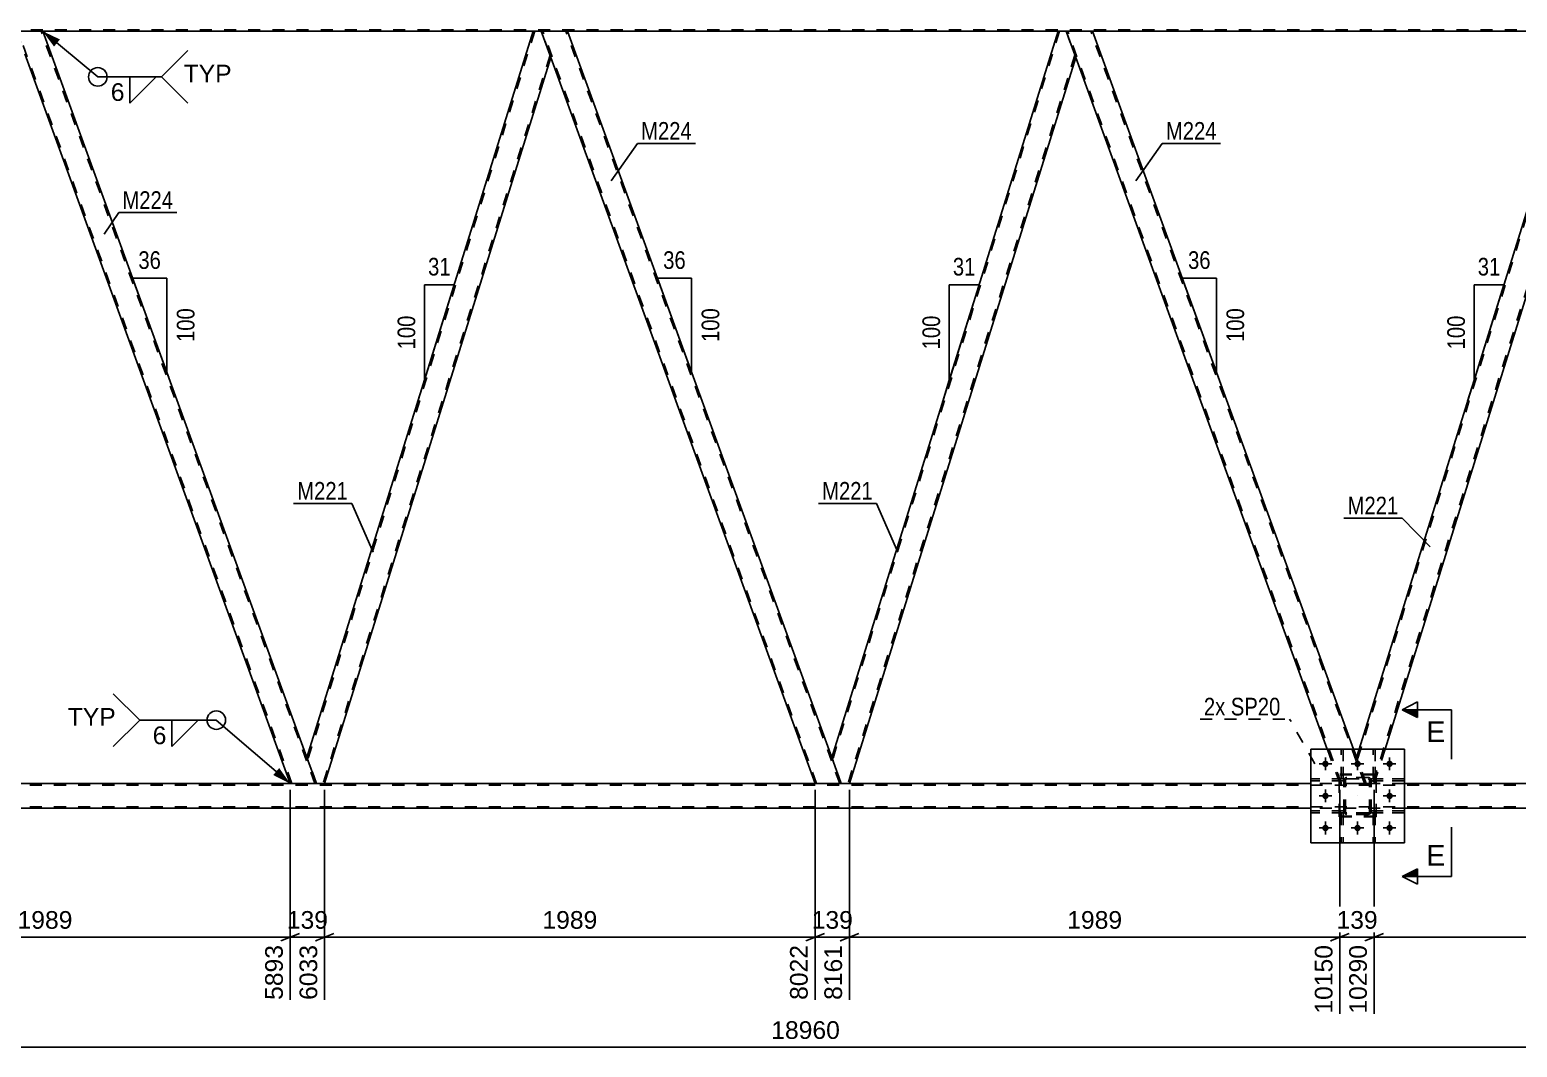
# Model space of a CAD drawing. Header units: millimetres. Extents: x -57 to 784, y -422 to 172.
# Drawn here: x 237.1 to 478.4, y -166.8 to -1.8 of the extents above; entities that cross this region are included whole.
import ezdxf

# ---------------------------------------------------------------- set-up
doc = ezdxf.new("R2010")
doc.units = ezdxf.units.MM
doc.linetypes.add('DXK_LINE_DOT2', pattern=[3.9198, 1.9599, -1.9599])
doc.linetypes.add('DXK_LINE_DOT3', pattern=[5.9187, 2.979, -0.9799, 0.9799, -0.9799])
doc.styles.add('Arial', font='ARIAL.TTF', dxfattribs={"height": 0.2})
doc.styles.add('Arial Narrow', font='ARIALN.TTF', dxfattribs={"height": 0.2})

# ---------------------------------------------------------------- blocks, each defined once
blk = doc.blocks.new('Part-122571968-3768 - 3165')
at = {"color": 7, "linetype": 'DXK_LINE_DOT2'}
for p, q in [((460.1, -128.44), (454.7, -128.44)), ((454.7, -128.44), (454.7, -128.76)), ((454.7, -128.76), (460.1, -128.76)), ((455.3, -128.76), (455.3, -128.44)), ((460.1, -128.76), (460.1, -128.44))]:
    blk.add_line(p, q, dxfattribs=at)
blk = doc.blocks.new('Bolt-122571968-3262 - 3165')
at = {"linetype": 'Continuous'}
for points in [[(447.82, -120.8, -1), (446.78, -120.8, -1)], [(453.02, -120.8, -1), (451.98, -120.8, -1)], [(458.22, -120.8, -1), (457.18, -120.8, -1)], [(447.82, -126, -1), (446.78, -126, -1)], [(458.22, -126, -1), (457.18, -126, -1)], [(447.82, -131.2, -1), (446.78, -131.2, -1)], [(453.02, -131.2, -1), (451.98, -131.2, -1)], [(458.22, -131.2, -1), (457.18, -131.2, -1)]]:
    blk.add_hatch(color=1, dxfattribs=at).paths.add_polyline_path(points)
at = {"color": 1, "linetype": 'Continuous'}
for p, q in [((447.3, -119.76), (447.3, -121.84)), ((452.5, -119.76), (452.5, -121.84)), ((457.7, -119.76), (457.7, -121.84)), ((448.34, -120.8), (446.26, -120.8)), ((453.54, -120.8), (451.46, -120.8)), ((458.74, -120.8), (456.66, -120.8)), ((447.3, -124.96), (447.3, -127.04)), ((457.7, -124.96), (457.7, -127.04)), ((448.34, -126), (446.26, -126)), ((458.74, -126), (456.66, -126)), ((447.3, -130.16), (447.3, -132.24)), ((452.5, -130.16), (452.5, -132.24)), ((457.7, -130.16), (457.7, -132.24)), ((448.34, -131.2), (446.26, -131.2)), ((453.54, -131.2), (451.46, -131.2)), ((458.74, -131.2), (456.66, -131.2))]:
    blk.add_line(p, q, dxfattribs=at)
blk = doc.blocks.new('Bolt-122571968-3331 - 3165')
at = {"color": 1, "linetype": 'Continuous'}
for p, q in [((447.3, -119.76), (447.3, -120.45)), ((452.5, -119.76), (452.5, -120.45)), ((457.7, -119.76), (457.7, -120.45)), ((446.26, -120.8), (446.95, -120.8)), ((447.3, -121.84), (447.3, -121.15)), ((448.34, -120.8), (447.64, -120.8)), ((451.46, -120.8), (452.15, -120.8)), ((452.5, -121.84), (452.5, -121.15)), ((453.54, -120.8), (452.84, -120.8)), ((456.66, -120.8), (457.35, -120.8)), ((457.7, -121.84), (457.7, -121.15)), ((458.74, -120.8), (458.04, -120.8)), ((447.3, -124.96), (447.3, -125.65)), ((457.7, -124.96), (457.7, -125.65)), ((446.26, -126), (446.95, -126)), ((447.3, -127.04), (447.3, -126.35)), ((448.34, -126), (447.64, -126)), ((456.66, -126), (457.35, -126)), ((457.7, -127.04), (457.7, -126.35)), ((458.74, -126), (458.04, -126)), ((447.3, -130.16), (447.3, -130.85)), ((452.5, -130.16), (452.5, -130.85)), ((457.7, -130.16), (457.7, -130.85)), ((446.26, -131.2), (446.95, -131.2)), ((447.3, -132.24), (447.3, -131.55)), ((448.34, -131.2), (447.64, -131.2)), ((451.46, -131.2), (452.15, -131.2)), ((452.5, -132.24), (452.5, -131.55)), ((453.54, -131.2), (452.84, -131.2)), ((456.66, -131.2), (457.35, -131.2)), ((457.7, -132.24), (457.7, -131.55)), ((458.74, -131.2), (458.04, -131.2))]:
    blk.add_line(p, q, dxfattribs=at)
blk = doc.blocks.new('Part-122571968-3347 - 3165')
at = {"color": 7, "linetype": 'DXK_LINE_DOT2'}
for p, q in [((697.85, -1.76), (33.83, -1.76)), ((239.22, -2), (233.65, -2)), ((324.36, -2), (318.78, -2)), ((409.49, -2), (403.92, -2))]:
    blk.add_line(p, q, dxfattribs=at)
at = {"color": 2, "linetype": 'Continuous'}
for p, q in [((318.78, -2), (239.22, -2)), ((403.92, -2), (324.36, -2)), ((489.05, -2), (409.49, -2))]:
    blk.add_line(p, q, dxfattribs=at)
blk = doc.blocks.new('Part-122571968-3342 - 3165')
at = {"color": 7, "linetype": 'DXK_LINE_DOT2'}
for p, q in [((717.3, -124.24), (43.63, -124.24)), ((284.95, -124), (279.37, -124)), ((370.08, -124), (364.51, -124)), ((460.1, -124), (444.9, -124)), ((717.3, -127.76), (43.63, -127.76)), ((460.1, -128), (444.9, -128))]:
    blk.add_line(p, q, dxfattribs=at)
at = {"color": 2, "linetype": 'Continuous'}
for p, q in [((279.37, -124), (204.69, -124)), ((364.51, -124), (284.95, -124)), ((444.9, -124), (370.08, -124)), ((534.77, -124), (460.1, -124)), ((444.9, -128), (204.69, -128)), ((615.16, -128), (460.1, -128))]:
    blk.add_line(p, q, dxfattribs=at)
blk = doc.blocks.new('Part-122571968-3762 - 3165')
at = {"color": 7, "linetype": 'DXK_LINE_DOT2'}
for p, q in [((450.3, -128.44), (444.9, -128.44)), ((444.9, -128.76), (444.9, -128.44)), ((450.3, -128.76), (444.9, -128.76)), ((449.7, -128.76), (449.7, -128.44)), ((450.3, -128.44), (450.3, -128.76))]:
    blk.add_line(p, q, dxfattribs=at)
blk = doc.blocks.new('Part-122571968-3780 - 3165')
at = {"color": 7, "linetype": 'DXK_LINE_DOT2'}
for p, q in [((450.17, -128.76), (449.85, -128.76)), ((449.85, -128.76), (449.85, -133.6)), ((449.85, -129.36), (450.17, -129.36)), ((450.17, -128.76), (450.17, -133.6)), ((449.85, -133.6), (450.17, -133.6))]:
    blk.add_line(p, q, dxfattribs=at)
blk = doc.blocks.new('Part-122571968-3457 - 3165')
at = {"color": 2, "linetype": 'Continuous'}
for p, q in [((324.36, -2), (320.1, -2)), ((324.36, -2), (367.21, -119.75)), ((364.51, -124), (321.65, -6.25)), ((368.72, -124), (364.51, -124)), ((368.76, -124), (368.72, -124))]:
    blk.add_line(p, q, dxfattribs=at)
at = {"color": 7, "linetype": 'DXK_LINE_DOT2'}
for p, q in [((321.38, -5.51), (320.1, -2)), ((364.76, -124), (320.36, -2)), ((320.36, -2), (320.38, -2)), ((368.51, -124), (324.1, -2)), ((321.65, -6.25), (321.38, -5.51)), ((368.76, -124), (367.21, -119.75)), ((364.76, -124), (364.78, -124))]:
    blk.add_line(p, q, dxfattribs=at)
blk = doc.blocks.new('Part-122571968-3472 - 3165')
at = {"color": 2, "linetype": 'Continuous'}
for p, q in [((318.78, -2), (282.08, -119.75)), ((320.1, -2), (318.78, -2)), ((321.65, -6.25), (320.1, -2)), ((284.95, -124), (321.65, -6.25)), ((283.63, -124), (282.08, -119.75)), ((283.63, -124), (284.44, -124)), ((284.91, -124), (284.44, -124)), ((284.91, -124), (284.95, -124))]:
    blk.add_line(p, q, dxfattribs=at)
at = {"color": 7, "linetype": 'DXK_LINE_DOT2'}
for p, q in [((319.03, -2), (282.22, -120.12)), ((321.51, -5.88), (284.69, -124)), ((284.44, -124), (284.8, -124))]:
    blk.add_line(p, q, dxfattribs=at)
blk = doc.blocks.new('Part-122571968-3633 - 3165')
at = {"color": 7, "linetype": 'DXK_LINE_DOT2'}
for p, q in [((455.05, -128.76), (455.37, -128.76)), ((455.05, -128.76), (455.05, -133.6)), ((455.05, -129.36), (455.37, -129.36)), ((455.37, -128.76), (455.37, -133.6)), ((455.37, -133.6), (455.05, -133.6))]:
    blk.add_line(p, q, dxfattribs=at)
blk = doc.blocks.new('Part-122571968-3489 - 3165')
at = {"color": 2, "linetype": 'Continuous'}
for p, q in [((449.85, -118.4), (449.85, -118.4)), ((450.17, -118.4), (449.85, -118.4)), ((450.17, -118.4), (450.17, -118.4))]:
    blk.add_line(p, q, dxfattribs=at)
at = {"color": 7, "linetype": 'DXK_LINE_DOT2'}
for p, q in [((449.85, -123.24), (449.85, -118.4)), ((450.17, -123.24), (450.17, -118.4)), ((449.85, -122.64), (450.17, -122.64)), ((450.17, -123.24), (449.85, -123.24))]:
    blk.add_line(p, q, dxfattribs=at)
blk = doc.blocks.new('Part-122571968-3490 - 3165')
at = {"color": 2, "linetype": 'Continuous'}
for p, q in [((455.05, -118.4), (455.05, -118.4)), ((455.37, -118.4), (455.05, -118.4)), ((455.37, -118.4), (455.37, -118.4))]:
    blk.add_line(p, q, dxfattribs=at)
at = {"color": 7, "linetype": 'DXK_LINE_DOT2'}
for p, q in [((455.05, -123.24), (455.05, -118.4)), ((455.37, -123.24), (455.37, -118.4)), ((455.05, -122.64), (455.37, -122.64)), ((455.37, -123.24), (455.05, -123.24))]:
    blk.add_line(p, q, dxfattribs=at)
blk = doc.blocks.new('Part-122571968-3499 - 3165')
at = {"color": 7, "linetype": 'DXK_LINE_DOT2'}
for p, q in [((489.3, -2), (452.48, -120.12)), ((491.78, -5.88), (454.96, -124)), ((452.77, -118.4), (452.35, -119.75)), ((453.9, -124), (452.35, -119.75)), ((456.96, -118.4), (455.21, -124)), ((455.21, -124), (453.9, -124))]:
    blk.add_line(p, q, dxfattribs=at)
at = {"color": 2, "linetype": 'Continuous'}
for p, q in [((489.05, -2), (452.77, -118.4)), ((490.37, -2), (489.05, -2)), ((491.92, -6.25), (490.37, -2)), ((491.92, -6.25), (456.96, -118.4))]:
    blk.add_line(p, q, dxfattribs=at)
blk = doc.blocks.new('Part-122571968-3504 - 3165')
at = {"color": 2, "linetype": 'Continuous'}
for p, q in [((403.92, -2), (367.21, -119.75)), ((405.23, -2), (403.92, -2)), ((406.78, -6.25), (405.23, -2)), ((370.08, -124), (406.78, -6.25)), ((368.76, -124), (367.21, -119.75)), ((368.76, -124), (369.58, -124)), ((370.04, -124), (369.58, -124)), ((370.04, -124), (370.08, -124))]:
    blk.add_line(p, q, dxfattribs=at)
at = {"color": 7, "linetype": 'DXK_LINE_DOT2'}
for p, q in [((404.17, -2), (367.35, -120.12)), ((406.65, -5.88), (369.83, -124)), ((369.58, -124), (369.93, -124))]:
    blk.add_line(p, q, dxfattribs=at)
blk = doc.blocks.new('Part-122571968-3649 - 3165')
at = {"color": 2, "linetype": 'Continuous'}
for p, q in [((239.22, -2), (234.97, -2)), ((239.22, -2), (282.08, -119.75)), ((279.37, -124), (236.51, -6.25)), ((283.59, -124), (279.37, -124)), ((283.63, -124), (283.59, -124))]:
    blk.add_line(p, q, dxfattribs=at)
at = {"color": 7, "linetype": 'DXK_LINE_DOT2'}
for p, q in [((234.97, -2), (236.51, -6.25)), ((279.63, -124), (235.22, -2)), ((235.22, -2), (235.24, -2)), ((283.37, -124), (238.97, -2)), ((283.63, -124), (282.08, -119.75)), ((279.63, -124), (279.65, -124))]:
    blk.add_line(p, q, dxfattribs=at)
blk = doc.blocks.new('Part-122571968-3626 - 3165')
at = {"color": 7, "linetype": 'DXK_LINE_DOT2'}
for p, q in [((449.85, -128.76), (450.17, -128.76)), ((449.85, -128.76), (449.85, -133.6)), ((449.85, -129.36), (450.17, -129.36)), ((450.17, -128.76), (450.17, -133.6)), ((450.17, -133.6), (449.85, -133.6))]:
    blk.add_line(p, q, dxfattribs=at)
blk = doc.blocks.new('Part-122571968-3629 - 3165')
at = {"color": 7, "linetype": 'DXK_LINE_DOT2'}
for p, q in [((454.7, -123.56), (454.7, -123.24)), ((454.7, -123.24), (460.1, -123.24)), ((460.1, -123.56), (454.7, -123.56)), ((455.3, -123.56), (455.3, -123.24)), ((460.1, -123.24), (460.1, -123.56))]:
    blk.add_line(p, q, dxfattribs=at)
blk = doc.blocks.new('Part-122571968-3630 - 3165')
at = {"color": 7, "linetype": 'DXK_LINE_DOT2'}
for p, q in [((454.7, -128.76), (454.7, -128.44)), ((454.7, -128.44), (460.1, -128.44)), ((460.1, -128.76), (454.7, -128.76)), ((455.3, -128.76), (455.3, -128.44)), ((460.1, -128.44), (460.1, -128.76))]:
    blk.add_line(p, q, dxfattribs=at)
blk = doc.blocks.new('Part-122571968-3631 - 3165')
at = {"color": 7, "linetype": 'DXK_LINE_DOT2'}
for p, q in [((450.3, -123.24), (444.9, -123.24)), ((444.9, -123.56), (444.9, -123.24)), ((450.3, -123.56), (444.9, -123.56)), ((449.7, -123.56), (449.7, -123.24)), ((450.3, -123.24), (450.3, -123.56))]:
    blk.add_line(p, q, dxfattribs=at)
blk = doc.blocks.new('Part-122571968-3634 - 3165')
at = {"color": 7, "linetype": 'DXK_LINE_DOT2'}
for p, q in [((450.59, -123.04), (450.78, -123)), ((450.78, -123), (450.59, -123.04)), ((454.22, -123), (450.78, -123)), ((454.22, -123), (454.4, -123.04)), ((454.4, -123.04), (454.22, -123)), ((450.3, -123.48), (450.33, -123.3)), ((450.33, -123.3), (450.3, -123.48)), ((450.3, -128.52), (450.3, -123.48)), ((450.54, -123.48), (450.55, -123.39)), ((450.54, -128.52), (450.54, -123.48)), ((450.55, -123.39), (450.61, -123.31)), ((450.61, -123.31), (450.68, -123.26)), ((450.68, -123.26), (450.78, -123.24)), ((450.78, -123.24), (454.22, -123.24)), ((454.22, -123.24), (454.31, -123.26)), ((454.31, -123.26), (454.39, -123.31)), ((454.39, -123.31), (454.44, -123.39)), ((454.44, -123.39), (454.46, -123.48)), ((454.46, -128.52), (454.46, -123.48)), ((454.66, -123.3), (454.7, -123.48)), ((454.7, -123.48), (454.66, -123.3)), ((454.7, -128.52), (454.7, -123.48)), ((450.33, -128.7), (450.3, -128.52)), ((450.3, -128.52), (450.33, -128.7)), ((450.55, -128.61), (450.54, -128.52)), ((450.61, -128.69), (450.55, -128.61)), ((450.78, -129), (450.59, -128.96)), ((450.59, -128.96), (450.78, -129)), ((450.68, -128.74), (450.61, -128.69)), ((450.78, -128.76), (450.68, -128.74)), ((454.22, -128.76), (450.78, -128.76)), ((454.22, -129), (450.78, -129)), ((454.31, -128.74), (454.22, -128.76)), ((454.4, -128.96), (454.22, -129)), ((454.22, -129), (454.4, -128.96)), ((454.39, -128.69), (454.31, -128.74)), ((454.44, -128.61), (454.39, -128.69)), ((454.46, -128.52), (454.44, -128.61)), ((454.7, -128.52), (454.66, -128.7)), ((454.66, -128.7), (454.7, -128.52))]:
    blk.add_line(p, q, dxfattribs=at)
at = {"color": 7, "linetype": 'DXK_LINE_DOT3'}
blk.add_line((452.5, -126), (452.5, -126), dxfattribs=at)
at = {"color": 7, "linetype": 'DXK_LINE_DOT2'}
for centre, start, end in [((450.78, -123.48), 112.5, 157.5), ((450.78, -123.48), 112.5, 157.5), ((454.22, -123.48), 22.5, 67.5), ((454.22, -123.48), 22.5, 67.5), ((450.78, -128.52), 202.5, 247.5), ((450.78, -128.52), 202.5, 247.5), ((454.22, -128.52), 292.5, 337.5), ((454.22, -128.52), 292.5, 337.5)]:
    blk.add_arc(centre, 0.48, start, end, dxfattribs=at)
blk = doc.blocks.new('Part-122571968-3644 - 3165')
at = {"color": 2, "linetype": 'Continuous'}
for p, q in [((409.49, -2), (405.23, -2)), ((409.49, -2), (451.86, -118.4)), ((447.6, -118.4), (406.78, -6.25))]:
    blk.add_line(p, q, dxfattribs=at)
at = {"color": 7, "linetype": 'DXK_LINE_DOT2'}
for p, q in [((405.23, -2), (406.78, -6.25)), ((449.89, -124), (405.49, -2)), ((405.49, -2), (405.51, -2)), ((453.64, -124), (409.24, -2)), ((449.64, -124), (447.6, -118.4)), ((453.9, -124), (451.86, -118.4)), ((453.9, -124), (449.64, -124))]:
    blk.add_line(p, q, dxfattribs=at)
blk = doc.blocks.new('Part-122571968-3708 - 3165')
at = {"color": 7, "linetype": 'DXK_LINE_DOT2'}
for p, q in [((455.5, -122.46), (449.5, -122.46)), ((449.5, -129.26), (449.5, -122.46)), ((455.5, -129.26), (455.5, -122.46)), ((455.5, -129.26), (449.5, -129.26))]:
    blk.add_line(p, q, dxfattribs=at)
blk = doc.blocks.new('Part-122571968-3709 - 3165')
at = {"color": 7, "linetype": 'DXK_LINE_DOT2'}
for p, q in [((455.5, -122.6), (449.5, -122.6)), ((449.5, -129.4), (449.5, -122.6)), ((455.5, -129.4), (455.5, -122.6)), ((455.5, -129.4), (449.5, -129.4))]:
    blk.add_line(p, q, dxfattribs=at)
blk = doc.blocks.new('Part-122571968-3729 - 3165')
at = {"color": 7, "linetype": 'DXK_LINE_DOT2'}
for p, q in [((444.9, -133.6), (444.9, -118.4)), ((444.9, -118.4), (460.1, -118.4)), ((460.1, -118.4), (460.1, -133.6)), ((460.1, -133.6), (444.9, -133.6))]:
    blk.add_line(p, q, dxfattribs=at)
blk = doc.blocks.new('Part-122571968-3750 - 3165')
at = {"color": 2, "linetype": 'Continuous'}
for p, q in [((444.9, -118.4), (444.9, -133.6)), ((460.1, -118.4), (444.9, -118.4)), ((460.1, -133.6), (460.1, -118.4)), ((444.9, -133.6), (460.1, -133.6))]:
    blk.add_line(p, q, dxfattribs=at)
blk = doc.blocks.new('Part-122571968-3757 - 3165')
at = {"color": 7, "linetype": 'DXK_LINE_DOT2'}
for p, q in [((450.3, -123.24), (444.9, -123.24)), ((444.9, -123.24), (444.9, -123.56)), ((450.3, -123.56), (444.9, -123.56)), ((449.7, -123.56), (449.7, -123.24)), ((450.3, -123.56), (450.3, -123.24))]:
    blk.add_line(p, q, dxfattribs=at)
blk = doc.blocks.new('Part-122571968-3771 - 3165')
at = {"color": 7, "linetype": 'DXK_LINE_DOT2'}
for p, q in [((450.3, -128.44), (444.9, -128.44)), ((444.9, -128.44), (444.9, -128.76)), ((450.3, -128.76), (444.9, -128.76)), ((449.7, -128.76), (449.7, -128.44)), ((450.3, -128.76), (450.3, -128.44))]:
    blk.add_line(p, q, dxfattribs=at)
blk = doc.blocks.new('Part-122571968-3772 - 3165')
at = {"color": 7, "linetype": 'DXK_LINE_DOT2'}
for p, q in [((449.85, -123.24), (449.85, -118.4)), ((449.85, -118.4), (450.17, -118.4)), ((450.17, -118.4), (450.17, -123.24)), ((449.85, -122.64), (450.17, -122.64)), ((450.17, -123.24), (449.85, -123.24))]:
    blk.add_line(p, q, dxfattribs=at)
blk = doc.blocks.new('Part-122571968-3773 - 3165')
at = {"color": 7, "linetype": 'DXK_LINE_DOT2'}
for p, q in [((455.05, -123.24), (455.05, -118.4)), ((455.05, -118.4), (455.37, -118.4)), ((455.37, -118.4), (455.37, -123.24)), ((455.05, -122.64), (455.37, -122.64)), ((455.37, -123.24), (455.05, -123.24))]:
    blk.add_line(p, q, dxfattribs=at)
blk = doc.blocks.new('Part-122571968-3781 - 3165')
at = {"color": 7, "linetype": 'DXK_LINE_DOT2'}
for p, q in [((455.37, -128.76), (455.05, -128.76)), ((455.05, -128.76), (455.05, -133.6)), ((455.05, -129.36), (455.37, -129.36)), ((455.37, -128.76), (455.37, -133.6)), ((455.05, -133.6), (455.37, -133.6))]:
    blk.add_line(p, q, dxfattribs=at)
blk = doc.blocks.new('Part-122571968-3782 - 3165')
at = {"color": 7, "linetype": 'DXK_LINE_DOT2'}
for p, q in [((450.59, -123.04), (450.78, -123)), ((450.78, -123), (450.59, -123.04)), ((454.22, -123), (450.78, -123)), ((454.22, -123), (454.4, -123.04)), ((454.4, -123.04), (454.22, -123)), ((450.3, -123.48), (450.33, -123.3)), ((450.33, -123.3), (450.3, -123.48)), ((450.3, -128.52), (450.3, -123.48)), ((450.54, -123.48), (450.55, -123.39)), ((450.54, -128.52), (450.54, -123.48)), ((450.55, -123.39), (450.61, -123.31)), ((450.61, -123.31), (450.68, -123.26)), ((450.68, -123.26), (450.78, -123.24)), ((450.78, -123.24), (454.22, -123.24)), ((454.22, -123.24), (454.31, -123.26)), ((454.31, -123.26), (454.39, -123.31)), ((454.39, -123.31), (454.44, -123.39)), ((454.44, -123.39), (454.46, -123.48)), ((454.46, -128.52), (454.46, -123.48)), ((454.66, -123.3), (454.7, -123.48)), ((454.7, -123.48), (454.66, -123.3)), ((454.7, -128.52), (454.7, -123.48)), ((450.33, -128.7), (450.3, -128.52)), ((450.3, -128.52), (450.33, -128.7)), ((450.55, -128.61), (450.54, -128.52)), ((450.61, -128.69), (450.55, -128.61)), ((450.78, -129), (450.59, -128.96)), ((450.59, -128.96), (450.78, -129)), ((450.68, -128.74), (450.61, -128.69)), ((450.78, -128.76), (450.68, -128.74)), ((454.22, -128.76), (450.78, -128.76)), ((454.22, -129), (450.78, -129)), ((454.31, -128.74), (454.22, -128.76)), ((454.4, -128.96), (454.22, -129)), ((454.22, -129), (454.4, -128.96)), ((454.39, -128.69), (454.31, -128.74)), ((454.44, -128.61), (454.39, -128.69)), ((454.46, -128.52), (454.44, -128.61)), ((454.7, -128.52), (454.66, -128.7)), ((454.66, -128.7), (454.7, -128.52))]:
    blk.add_line(p, q, dxfattribs=at)
at = {"color": 7, "linetype": 'DXK_LINE_DOT3'}
blk.add_line((452.5, -126), (452.5, -126), dxfattribs=at)
at = {"color": 7, "linetype": 'DXK_LINE_DOT2'}
for centre, start, end in [((450.78, -123.48), 112.5, 157.5), ((450.78, -123.48), 112.5, 157.5), ((454.22, -123.48), 22.5, 67.5), ((454.22, -123.48), 22.5, 67.5), ((450.78, -128.52), 202.5, 247.5), ((450.78, -128.52), 202.5, 247.5), ((454.22, -128.52), 292.5, 337.5), ((454.22, -128.52), 292.5, 337.5)]:
    blk.add_arc(centre, 0.48, start, end, dxfattribs=at)
blk = doc.blocks.new('Part-122571968-3783 - 3165')
at = {"color": 7, "linetype": 'DXK_LINE_DOT2'}
for p, q in [((460.1, -123.24), (454.7, -123.24)), ((454.7, -123.24), (454.7, -123.56)), ((454.7, -123.56), (460.1, -123.56)), ((455.3, -123.56), (455.3, -123.24)), ((460.1, -123.56), (460.1, -123.24))]:
    blk.add_line(p, q, dxfattribs=at)
blk = doc.blocks.new('StraightDimension-122571968-4762 - 3165')
at = {"color": 7, "linetype": 'Continuous'}
for p, q in [((279.37, -125), (279.37, -159.08)), ((284.95, -125), (284.95, -159.08)), ((277.87, -149.49), (280.87, -148.29)), ((279.37, -148.89), (284.95, -148.89)), ((286.45, -148.29), (283.45, -149.49))]:
    blk.add_line(p, q, dxfattribs=at)
at = {"color": 0}
blk.add_wipeout([(286.09, -148.14), (286.09, -143.94), (278.22, -143.94), (278.22, -148.14)], dxfattribs=at)
at = {"color": 0, "linetype": 'Continuous'}
blk.add_wipeout([(284.35, -149.59), (280.15, -149.59), (280.15, -159.68), (284.35, -159.68)], dxfattribs=at)
at = {"color": 3, "style": 'Arial'}
blk.add_text('139', height=2.865, dxfattribs=at).set_placement((278.82, -147.54))
at = {"color": 3, "linetype": 'Continuous', "style": 'Arial'}
blk.add_text('6033', height=2.865, rotation=90.0002, dxfattribs=at).set_placement((283.75, -159.08))
blk = doc.blocks.new('StraightDimension-122571968-4858 - 3165')
at = {"color": 7, "linetype": 'Continuous'}
for p, q in [((364.51, -125), (364.51, -159.08)), ((370.08, -125), (370.08, -159.08)), ((363.01, -149.49), (366.01, -148.29)), ((364.51, -148.89), (370.08, -148.89)), ((371.58, -148.29), (368.58, -149.49))]:
    blk.add_line(p, q, dxfattribs=at)
at = {"color": 0}
blk.add_wipeout([(371.23, -148.14), (371.23, -143.94), (363.36, -143.94), (363.36, -148.14)], dxfattribs=at)
at = {"color": 0, "linetype": 'Continuous'}
blk.add_wipeout([(369.48, -149.59), (365.28, -149.59), (365.28, -159.68), (369.48, -159.68)], dxfattribs=at)
at = {"color": 3, "style": 'Arial'}
blk.add_text('139', height=2.865, dxfattribs=at).set_placement((363.96, -147.54))
at = {"color": 3, "linetype": 'Continuous', "style": 'Arial'}
blk.add_text('8161', height=2.865, rotation=90.0002, dxfattribs=at).set_placement((368.88, -159.08))
blk = doc.blocks.new('AngleDimension-122571968-17332 - 3165')
at = {"color": 7, "linetype": 'Continuous'}
for p, q in [((301.15, -43.11), (305.97, -43.11)), ((301.15, -58.58), (305.97, -43.11)), ((301.15, -58.58), (301.15, -43.11)), ((300.08, -61.99), (301.15, -58.58))]:
    blk.add_line(p, q, dxfattribs=at)
at = {"color": 0}
for points in [[(305.99, -42.21), (305.99, -38.01), (301.13, -38.01), (301.13, -42.21)], [(300.25, -47.5), (296.05, -47.5), (296.05, -54.19), (300.25, -54.19)]]:
    blk.add_wipeout(points, dxfattribs=at)
at = {"color": 3, "style": 'Arial Narrow'}
blk.add_text('31', height=2.863, dxfattribs=at).set_placement((301.73, -41.61))
blk.add_text('100', height=2.863, rotation=90.0002, dxfattribs=at).set_placement((299.65, -53.59))
blk = doc.blocks.new('AngleDimension-122571968-17390 - 3165')
at = {"color": 7, "linetype": 'Continuous'}
for p, q in [((429.6, -42.04), (424.06, -42.04)), ((429.6, -57.26), (424.06, -42.04)), ((429.6, -57.26), (429.6, -42.04)), ((429.93, -58.15), (429.6, -57.26))]:
    blk.add_line(p, q, dxfattribs=at)
at = {"color": 0}
for points in [[(429.26, -41.14), (429.26, -36.94), (424.41, -36.94), (424.41, -41.14)], [(434.7, -46.31), (430.5, -46.31), (430.5, -52.99), (434.7, -52.99)]]:
    blk.add_wipeout(points, dxfattribs=at)
at = {"color": 3, "style": 'Arial Narrow'}
blk.add_text('36', height=2.863, dxfattribs=at).set_placement((425.01, -40.54))
blk.add_text('100', height=2.863, rotation=90.0002, dxfattribs=at).set_placement((434.1, -52.39))
blk = doc.blocks.new('StraightDimension-122571968-4918 - 3165')
at = {"color": 7, "linetype": 'Continuous'}
for p, q in [((455.21, -125), (455.21, -161.31)), ((534.77, -125), (534.77, -161.31)), ((456.71, -148.29), (453.71, -149.49)), ((455.21, -148.89), (534.77, -148.89)), ((533.27, -149.49), (536.27, -148.29))]:
    blk.add_line(p, q, dxfattribs=at)
at = {"color": 0}
blk.add_wipeout([(500.04, -148.14), (500.04, -143.94), (489.95, -143.94), (489.95, -148.14)], dxfattribs=at)
at = {"color": 0, "linetype": 'Continuous'}
blk.add_wipeout([(534.17, -149.59), (529.97, -149.59), (529.97, -161.91), (534.17, -161.91)], dxfattribs=at)
at = {"color": 3, "style": 'Arial'}
blk.add_text('1989', height=2.865, dxfattribs=at).set_placement((490.55, -147.54))
at = {"color": 3, "linetype": 'Continuous', "style": 'Arial'}
blk.add_text('12279', height=2.865, rotation=90.0002, dxfattribs=at).set_placement((533.57, -161.31))
blk = doc.blocks.new('StraightDimension-122571968-4072 - 3165')
at = {"color": 7, "linetype": 'Continuous'}
blk.add_line((348.81, -2), (664.53, -2), dxfattribs=at)
blk = doc.blocks.new('StraightDimension-122571968-4587 - 3165')
at = {"color": 7, "linetype": 'Continuous'}
blk.add_line((-0.64, -166.75), (726.56, -166.75), dxfattribs=at)
at = {"color": 0}
blk.add_wipeout([(369.12, -166), (369.12, -161.8), (356.8, -161.8), (356.8, -166)], dxfattribs=at)
at = {"color": 3, "style": 'Arial'}
blk.add_text('18960', height=2.865, dxfattribs=at).set_placement((357.4, -165.4))
blk = doc.blocks.new('StraightDimension-122571968-4778 - 3165')
at = {"color": 7, "linetype": 'Continuous'}
for p, q in [((199.81, -125), (199.81, -159.08)), ((279.37, -125), (279.37, -159.08)), ((201.31, -148.29), (198.31, -149.49)), ((199.81, -148.89), (279.37, -148.89)), ((277.87, -149.49), (280.87, -148.29))]:
    blk.add_line(p, q, dxfattribs=at)
at = {"color": 0}
blk.add_wipeout([(244.64, -148.14), (244.64, -143.94), (234.54, -143.94), (234.54, -148.14)], dxfattribs=at)
at = {"color": 0, "linetype": 'Continuous'}
blk.add_wipeout([(278.77, -149.59), (274.57, -149.59), (274.57, -159.68), (278.77, -159.68)], dxfattribs=at)
at = {"color": 3, "style": 'Arial'}
blk.add_text('1989', height=2.865, dxfattribs=at).set_placement((235.14, -147.54))
at = {"color": 3, "linetype": 'Continuous', "style": 'Arial'}
blk.add_text('5893', height=2.865, rotation=90.0002, dxfattribs=at).set_placement((278.17, -159.08))
blk = doc.blocks.new('StraightDimension-122571968-4842 - 3165')
at = {"color": 7, "linetype": 'Continuous'}
for p, q in [((284.95, -125), (284.95, -159.08)), ((364.51, -125), (364.51, -159.08)), ((286.45, -148.29), (283.45, -149.49)), ((284.95, -148.89), (364.51, -148.89)), ((363.01, -149.49), (366.01, -148.29))]:
    blk.add_line(p, q, dxfattribs=at)
at = {"color": 0}
blk.add_wipeout([(329.77, -148.14), (329.77, -143.94), (319.68, -143.94), (319.68, -148.14)], dxfattribs=at)
at = {"color": 0, "linetype": 'Continuous'}
blk.add_wipeout([(363.9, -149.59), (359.7, -149.59), (359.7, -159.68), (363.9, -159.68)], dxfattribs=at)
at = {"color": 3, "style": 'Arial'}
blk.add_text('1989', height=2.865, dxfattribs=at).set_placement((320.28, -147.54))
at = {"color": 3, "linetype": 'Continuous', "style": 'Arial'}
blk.add_text('8022', height=2.865, rotation=90.0002, dxfattribs=at).set_placement((363.31, -159.08))
blk = doc.blocks.new('StraightDimension-122571968-4878 - 3165')
at = {"color": 7, "linetype": 'Continuous'}
for p, q in [((370.08, -125), (370.08, -159.08)), ((449.64, -125), (449.64, -161.31)), ((371.58, -148.29), (368.58, -149.49)), ((370.08, -148.89), (449.64, -148.89)), ((448.14, -149.49), (451.14, -148.29))]:
    blk.add_line(p, q, dxfattribs=at)
at = {"color": 0}
blk.add_wipeout([(414.91, -148.14), (414.91, -143.94), (404.81, -143.94), (404.81, -148.14)], dxfattribs=at)
at = {"color": 0, "linetype": 'Continuous'}
blk.add_wipeout([(449.04, -149.59), (444.84, -149.59), (444.84, -161.91), (449.04, -161.91)], dxfattribs=at)
at = {"color": 3, "style": 'Arial'}
blk.add_text('1989', height=2.865, dxfattribs=at).set_placement((405.41, -147.54))
at = {"color": 3, "linetype": 'Continuous', "style": 'Arial'}
blk.add_text('10150', height=2.865, rotation=90.0002, dxfattribs=at).set_placement((448.44, -161.31))
blk = doc.blocks.new('AngleDimension-122571968-17362 - 3165')
at = {"color": 7, "linetype": 'Continuous'}
for p, q in [((344.47, -42.04), (338.93, -42.04)), ((344.47, -57.26), (338.93, -42.04)), ((344.47, -57.26), (344.47, -42.04)), ((344.79, -58.15), (344.47, -57.26))]:
    blk.add_line(p, q, dxfattribs=at)
at = {"color": 0}
for points in [[(344.13, -41.14), (344.13, -36.94), (339.27, -36.94), (339.27, -41.14)], [(349.57, -46.31), (345.37, -46.31), (345.37, -52.99), (349.57, -52.99)]]:
    blk.add_wipeout(points, dxfattribs=at)
at = {"color": 3, "style": 'Arial Narrow'}
blk.add_text('36', height=2.863, dxfattribs=at).set_placement((339.87, -40.54))
blk.add_text('100', height=2.863, rotation=90.0002, dxfattribs=at).set_placement((348.97, -52.39))
blk = doc.blocks.new('StraightDimension-122571968-4898 - 3165')
at = {"color": 7, "linetype": 'Continuous'}
for p, q in [((449.64, -125), (449.64, -161.31)), ((455.21, -125), (455.21, -161.31)), ((448.14, -149.49), (451.14, -148.29)), ((449.64, -148.89), (455.21, -148.89)), ((456.71, -148.29), (453.71, -149.49))]:
    blk.add_line(p, q, dxfattribs=at)
at = {"color": 0}
blk.add_wipeout([(456.36, -148.14), (456.36, -143.94), (448.49, -143.94), (448.49, -148.14)], dxfattribs=at)
at = {"color": 0, "linetype": 'Continuous'}
blk.add_wipeout([(454.61, -149.59), (450.41, -149.59), (450.41, -161.91), (454.61, -161.91)], dxfattribs=at)
at = {"color": 3, "style": 'Arial'}
blk.add_text('139', height=2.865, dxfattribs=at).set_placement((449.09, -147.54))
at = {"color": 3, "linetype": 'Continuous', "style": 'Arial'}
blk.add_text('10290', height=2.865, rotation=90.0002, dxfattribs=at).set_placement((454.01, -161.31))
blk = doc.blocks.new('AngleDimension-122571968-17334 - 3165')
at = {"color": 7, "linetype": 'Continuous'}
for p, q in [((259.34, -42.04), (253.8, -42.04)), ((259.34, -57.26), (253.8, -42.04)), ((259.34, -57.26), (259.34, -42.04)), ((259.66, -58.15), (259.34, -57.26))]:
    blk.add_line(p, q, dxfattribs=at)
at = {"color": 0}
for points in [[(258.99, -41.14), (258.99, -36.94), (254.14, -36.94), (254.14, -41.14)], [(264.44, -46.31), (260.24, -46.31), (260.24, -52.99), (264.44, -52.99)]]:
    blk.add_wipeout(points, dxfattribs=at)
at = {"color": 3, "style": 'Arial Narrow'}
blk.add_text('36', height=2.863, dxfattribs=at).set_placement((254.74, -40.54))
blk.add_text('100', height=2.863, rotation=90.0002, dxfattribs=at).set_placement((263.84, -52.39))
blk = doc.blocks.new('AngleDimension-122571968-17360 - 3165')
at = {"color": 7, "linetype": 'Continuous'}
for p, q in [((386.28, -43.11), (391.1, -43.11)), ((386.28, -58.58), (391.1, -43.11)), ((386.28, -58.58), (386.28, -43.11)), ((385.22, -61.99), (386.28, -58.58))]:
    blk.add_line(p, q, dxfattribs=at)
at = {"color": 0}
for points in [[(391.12, -42.21), (391.12, -38.01), (386.26, -38.01), (386.26, -42.21)], [(385.38, -47.5), (381.18, -47.5), (381.18, -54.19), (385.38, -54.19)]]:
    blk.add_wipeout(points, dxfattribs=at)
at = {"color": 3, "style": 'Arial Narrow'}
blk.add_text('31', height=2.863, dxfattribs=at).set_placement((386.86, -41.61))
blk.add_text('100', height=2.863, rotation=90.0002, dxfattribs=at).set_placement((384.78, -53.59))
blk = doc.blocks.new('AngleDimension-122571968-17388 - 3165')
at = {"color": 7, "linetype": 'Continuous'}
for p, q in [((471.42, -43.11), (476.24, -43.11)), ((471.42, -58.58), (476.24, -43.11)), ((471.42, -58.58), (471.42, -43.11)), ((470.35, -61.99), (471.42, -58.58))]:
    blk.add_line(p, q, dxfattribs=at)
at = {"color": 0}
for points in [[(476.26, -42.21), (476.26, -38.01), (471.4, -38.01), (471.4, -42.21)], [(470.52, -47.5), (466.32, -47.5), (466.32, -54.19), (470.52, -54.19)]]:
    blk.add_wipeout(points, dxfattribs=at)
at = {"color": 3, "style": 'Arial Narrow'}
blk.add_text('31', height=2.863, dxfattribs=at).set_placement((472, -41.61))
blk.add_text('100', height=2.863, rotation=90.0002, dxfattribs=at).set_placement((469.92, -53.59))
blk = doc.blocks.new('Mark-122571968-3453 - 3165')
at = {"color": 0}
blk.add_wipeout([(344.51, -19.59), (344.51, -16.59), (336.29, -16.59), (336.29, -19.59)], dxfattribs=at)
blk.add_wipeout([(344.51, -19.59), (344.51, -16.59), (336.29, -16.59), (336.29, -19.59)], dxfattribs=at)
at = {"color": 30, "linetype": 'Continuous'}
for p, q in [((331.42, -26.25), (335.69, -20.19)), ((335.69, -20.19), (345.11, -20.19))]:
    blk.add_line(p, q, dxfattribs=at)
at = {"color": 3, "style": 'Arial Narrow'}
blk.add_text('M224', height=2.863, dxfattribs=at).set_placement((336.29, -19.59))
blk = doc.blocks.new('Mark-122571968-3468 - 3165')
at = {"color": 0}
blk.add_wipeout([(288.74, -77.96), (288.74, -74.96), (280.51, -74.96), (280.51, -77.96)], dxfattribs=at)
blk.add_wipeout([(288.74, -77.96), (288.74, -74.96), (280.51, -74.96), (280.51, -77.96)], dxfattribs=at)
at = {"color": 30, "linetype": 'Continuous'}
for p in [(279.91, -78.56), (292.81, -86.48)]:
    blk.add_line(p, (289.34, -78.56), dxfattribs=at)
at = {"color": 3, "style": 'Arial Narrow'}
blk.add_text('M221', height=2.863, dxfattribs=at).set_placement((280.51, -77.96))
blk = doc.blocks.new('Mark-122571968-3495 - 3165')
at = {"color": 0}
blk.add_wipeout([(459.12, -80.35), (459.12, -77.35), (450.89, -77.35), (450.89, -80.35)], dxfattribs=at)
blk.add_wipeout([(459.12, -80.35), (459.12, -77.35), (450.89, -77.35), (450.89, -80.35)], dxfattribs=at)
at = {"color": 30, "linetype": 'Continuous'}
for p in [(450.29, -80.95), (464.26, -85.59)]:
    blk.add_line(p, (459.72, -80.95), dxfattribs=at)
at = {"color": 3, "style": 'Arial Narrow'}
blk.add_text('M221', height=2.863, dxfattribs=at).set_placement((450.89, -80.35))
blk = doc.blocks.new('Mark-122571968-3645 - 3165')
at = {"color": 0}
blk.add_wipeout([(260.38, -30.81), (260.38, -27.81), (252.15, -27.81), (252.15, -30.81)], dxfattribs=at)
blk.add_wipeout([(260.38, -30.81), (260.38, -27.81), (252.15, -27.81), (252.15, -30.81)], dxfattribs=at)
at = {"color": 30, "linetype": 'Continuous'}
for p, q in [((249.19, -34.9), (251.55, -31.41)), ((251.55, -31.41), (260.98, -31.41))]:
    blk.add_line(p, q, dxfattribs=at)
at = {"color": 3, "style": 'Arial Narrow'}
blk.add_text('M224', height=2.863, dxfattribs=at).set_placement((252.15, -30.81))
blk = doc.blocks.new('Mark-122571968-3500 - 3165')
at = {"color": 0}
blk.add_wipeout([(373.87, -77.96), (373.87, -74.96), (365.65, -74.96), (365.65, -77.96)], dxfattribs=at)
blk.add_wipeout([(373.87, -77.96), (373.87, -74.96), (365.65, -74.96), (365.65, -77.96)], dxfattribs=at)
at = {"color": 30, "linetype": 'Continuous'}
for p in [(365.05, -78.56), (377.94, -86.48)]:
    blk.add_line(p, (374.47, -78.56), dxfattribs=at)
at = {"color": 3, "style": 'Arial Narrow'}
blk.add_text('M221', height=2.863, dxfattribs=at).set_placement((365.65, -77.96))
blk = doc.blocks.new('Mark-122571968-3640 - 3165')
at = {"color": 0}
blk.add_wipeout([(429.65, -19.59), (429.65, -16.59), (421.42, -16.59), (421.42, -19.59)], dxfattribs=at)
blk.add_wipeout([(429.65, -19.59), (429.65, -16.59), (421.42, -16.59), (421.42, -19.59)], dxfattribs=at)
at = {"color": 30, "linetype": 'Continuous'}
for p, q in [((416.56, -26.25), (420.82, -20.19)), ((420.82, -20.19), (430.25, -20.19))]:
    blk.add_line(p, q, dxfattribs=at)
at = {"color": 3, "style": 'Arial Narrow'}
blk.add_text('M224', height=2.863, dxfattribs=at).set_placement((421.42, -19.59))
blk = doc.blocks.new('SectionMark-122571968-5007 - 3165')
at = {"linetype": 'Continuous'}
for points in [[(462.25, -112.02), (462.25, -113.27), (459.75, -112.02)], [(462.25, -137.82), (462.25, -139.07), (459.75, -139.07)]]:
    blk.add_hatch(color=6, dxfattribs=at).paths.add_polyline_path(points)
at = {"color": 6, "linetype": 'Continuous'}
for p, q in [((459.75, -112.02), (462.25, -110.77)), ((462.25, -113.27), (462.25, -110.77)), ((467.75, -112.02), (459.75, -112.02)), ((459.75, -112.02), (462.25, -113.27)), ((459.75, -139.07), (462.25, -137.82)), ((467.75, -139.07), (459.75, -139.07)), ((462.25, -140.32), (459.75, -139.07)), ((462.25, -137.82), (462.25, -140.32))]:
    blk.add_line(p, q, dxfattribs=at)
at = {"color": 0, "linetype": 'Continuous'}
for points in [[(466.75, -117.27), (466.75, -113.77), (463.64, -113.77), (463.64, -117.27)], [(466.75, -137.32), (466.75, -133.82), (463.64, -133.82), (463.64, -137.32)]]:
    blk.add_wipeout(points, dxfattribs=at)
at = {"color": 6, "linetype": 'Continuous'}
for p, q in [((467.75, -112.02), (467.75, -120.02)), ((467.75, -139.07), (467.75, -131.07))]:
    blk.add_line(p, q, dxfattribs=at)
at = {"color": 3, "linetype": 'Continuous', "style": 'Arial'}
for p in [(463.64, -117.27), (463.64, -137.32)]:
    blk.add_text('E', height=3.34, dxfattribs=at).set_placement(p)
blk = doc.blocks.new('WeldMark-122571968-5011 - 3165')
at = {"linetype": 'Continuous'}
blk.add_hatch(color=30, dxfattribs=at).paths.add_polyline_path([(277.58, -121.48), (279.37, -124), (276.61, -122.61)])
at = {"color": 3, "linetype": 'Continuous'}
for q in [(250.67, -109.42), (250.67, -117.99)]:
    blk.add_line((254.96, -113.71), q, dxfattribs=at)
at = {"color": 30, "linetype": 'Continuous'}
blk.add_line((279.37, -124), (267.38, -113.71), dxfattribs=at)
at = {"color": 3, "linetype": 'Continuous'}
for start, end in [(90, 270), (270, 90)]:
    blk.add_arc((267.38, -113.71), 1.5, start, end, dxfattribs=at)
at = {"color": 0}
blk.add_wipeout([(259.48, -117.81), (259.48, -114.41), (256.86, -114.41), (256.86, -117.81)], dxfattribs=at)
at = {"color": 30, "linetype": 'Continuous'}
blk.add_line((254.96, -113.71), (267.38, -113.71), dxfattribs=at)
at = {"color": 3, "linetype": 'Continuous'}
for p, q in [((260.14, -113.71), (264.43, -113.71)), ((264.43, -113.71), (260.14, -117.99)), ((260.14, -117.99), (260.14, -113.71))]:
    blk.add_line(p, q, dxfattribs=at)
at = {"color": 3, "style": 'Arial'}
blk.add_text('6', height=2.87, dxfattribs=at).set_placement((257.06, -117.61))
at = {"color": 0, "linetype": 'Continuous'}
blk.add_wipeout([(251.06, -114.61), (251.06, -111.61), (243.28, -111.61), (243.28, -114.61)], dxfattribs=at)
blk.add_wipeout([(251.06, -114.61), (251.06, -111.61), (243.28, -111.61), (243.28, -114.61)], dxfattribs=at)
at = {"color": 3, "linetype": 'Continuous', "style": 'Arial'}
blk.add_text('TYP', height=2.865, dxfattribs=at).set_placement((243.28, -114.61))
blk = doc.blocks.new('WeldMark-122571968-5028 - 3165')
at = {"linetype": 'Continuous'}
blk.add_hatch(color=30, dxfattribs=at).paths.add_polyline_path([(241.06, -4.49), (239.22, -2), (242.01, -3.33)])
at = {"color": 30, "linetype": 'Continuous'}
blk.add_line((239.22, -2), (248.16, -9.4), dxfattribs=at)
at = {"color": 3, "linetype": 'Continuous'}
for q in [(262.77, -5.11), (262.77, -13.68)]:
    blk.add_line((258.48, -9.4), q, dxfattribs=at)
blk.add_arc((248.16, -9.4), 1.5, 90, 270, dxfattribs=at)
at = {"color": 0}
blk.add_wipeout([(252.68, -13.5), (252.68, -10.1), (250.06, -10.1), (250.06, -13.5)], dxfattribs=at)
at = {"color": 30, "linetype": 'Continuous'}
blk.add_line((248.16, -9.4), (258.48, -9.4), dxfattribs=at)
at = {"color": 3, "linetype": 'Continuous'}
for p, q in [((253.34, -9.4), (257.63, -9.4)), ((257.63, -9.4), (253.34, -13.68)), ((253.34, -13.68), (253.34, -9.4))]:
    blk.add_line(p, q, dxfattribs=at)
blk.add_arc((248.16, -9.4), 1.5, 270, 90, dxfattribs=at)
at = {"color": 3, "style": 'Arial'}
blk.add_text('6', height=2.87, dxfattribs=at).set_placement((250.26, -13.3))
at = {"color": 0, "linetype": 'Continuous'}
blk.add_wipeout([(269.86, -10.3), (269.86, -7.3), (262.08, -7.3), (262.08, -10.3)], dxfattribs=at)
blk.add_wipeout([(269.86, -10.3), (269.86, -7.3), (262.08, -7.3), (262.08, -10.3)], dxfattribs=at)
at = {"color": 3, "linetype": 'Continuous', "style": 'Arial'}
blk.add_text('TYP', height=2.865, dxfattribs=at).set_placement((262.08, -10.3))
blk = doc.blocks.new('MarkSet-122571968-5104 - 3165')
at = {"color": 30, "linetype": 'DXK_LINE_DOT2'}
blk.add_line((445.57, -120.77), (441.49, -113.55), dxfattribs=at)
at = {"color": 0}
blk.add_wipeout([(431.05, -112.95), (431.05, -109.95), (427.58, -109.95), (427.58, -112.95)], dxfattribs=at)
blk.add_wipeout([(431.05, -112.95), (431.05, -109.95), (427.58, -109.95), (427.58, -112.95)], dxfattribs=at)
blk.add_wipeout([(439.99, -112.95), (439.99, -109.95), (431.95, -109.95), (431.95, -112.95)], dxfattribs=at)
blk.add_wipeout([(439.99, -112.95), (439.99, -109.95), (431.95, -109.95), (431.95, -112.95)], dxfattribs=at)
at = {"color": 30, "linetype": 'DXK_LINE_DOT2'}
blk.add_line((426.98, -113.55), (441.49, -113.55), dxfattribs=at)
at = {"color": 3, "style": 'Arial Narrow'}
for s, p in [('2x', (427.58, -112.95)), ('SP20', (431.95, -112.95))]:
    blk.add_text(s, height=2.863, dxfattribs=at).set_placement(p)

msp = doc.modelspace()

# ---------------------------------------------------------------- block references
for name in ['Part-122571968-3347 - 3165', 'Part-122571968-3649 - 3165', 'Part-122571968-3472 - 3165', 'Part-122571968-3457 - 3165', 'Part-122571968-3504 - 3165', 'Part-122571968-3644 - 3165', 'Part-122571968-3499 - 3165', 'Part-122571968-3729 - 3165', 'Part-122571968-3750 - 3165', 'Bolt-122571968-3262 - 3165', 'Bolt-122571968-3331 - 3165', 'Part-122571968-3489 - 3165', 'Part-122571968-3772 - 3165', 'Part-122571968-3490 - 3165', 'Part-122571968-3773 - 3165', 'Part-122571968-3708 - 3165', 'Part-122571968-3709 - 3165', 'Part-122571968-3634 - 3165', 'Part-122571968-3782 - 3165', 'Part-122571968-3342 - 3165', 'Part-122571968-3631 - 3165', 'Part-122571968-3757 - 3165', 'Part-122571968-3629 - 3165', 'Part-122571968-3783 - 3165', 'Part-122571968-3762 - 3165', 'Part-122571968-3771 - 3165', 'Part-122571968-3780 - 3165', 'Part-122571968-3626 - 3165', 'Part-122571968-3768 - 3165', 'Part-122571968-3630 - 3165', 'Part-122571968-3633 - 3165', 'Part-122571968-3781 - 3165']:
    msp.add_blockref(name, (0, 0))

# ---------------------------------------------------------------- next in the draw order: block references
for name in ['AngleDimension-122571968-17332 - 3165', 'AngleDimension-122571968-17390 - 3165', 'StraightDimension-122571968-4762 - 3165', 'StraightDimension-122571968-4858 - 3165', 'StraightDimension-122571968-4918 - 3165']:
    msp.add_blockref(name, (0, 0))

# ---------------------------------------------------------------- next in the draw order: block references
msp.add_blockref('StraightDimension-122571968-4072 - 3165', (0, 0))

# ---------------------------------------------------------------- next in the draw order: block references
msp.add_blockref('StraightDimension-122571968-4587 - 3165', (0, 0))

# ---------------------------------------------------------------- next in the draw order: block references
for name in ['WeldMark-122571968-5028 - 3165', 'Mark-122571968-3453 - 3165', 'Mark-122571968-3640 - 3165', 'Mark-122571968-3645 - 3165', 'AngleDimension-122571968-17334 - 3165', 'AngleDimension-122571968-17362 - 3165', 'AngleDimension-122571968-17360 - 3165', 'AngleDimension-122571968-17388 - 3165', 'Mark-122571968-3468 - 3165', 'Mark-122571968-3500 - 3165', 'Mark-122571968-3495 - 3165', 'MarkSet-122571968-5104 - 3165', 'SectionMark-122571968-5007 - 3165', 'StraightDimension-122571968-4778 - 3165', 'StraightDimension-122571968-4842 - 3165', 'StraightDimension-122571968-4878 - 3165']:
    msp.add_blockref(name, (0, 0))

# ---------------------------------------------------------------- next in the draw order: block references
for name in ['WeldMark-122571968-5011 - 3165', 'StraightDimension-122571968-4898 - 3165']:
    msp.add_blockref(name, (0, 0))

doc.saveas('drawing.dxf')
